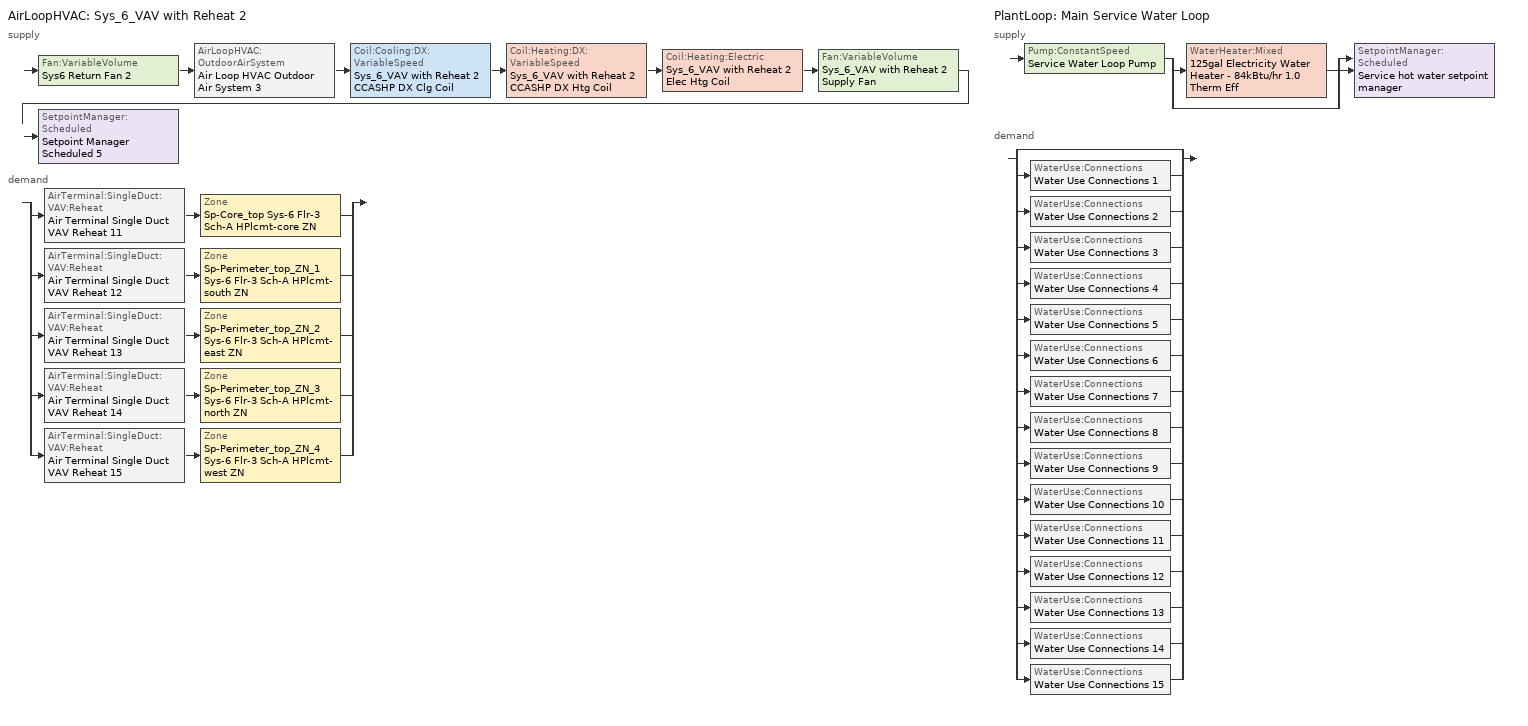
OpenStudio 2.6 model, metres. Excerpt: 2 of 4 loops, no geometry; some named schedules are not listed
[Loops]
AirLoopHVAC 'Sys_6_VAV with Reheat 2'
 supply: Fan:VariableVolume 'Sys6 Return Fan 2' > AirLoopHVAC:OutdoorAirSystem 'Air Loop HVAC Outdoor Air System 3' > Coil:Cooling:DX:VariableSpeed 'Sys_6_VAV with Reheat 2 CCASHP DX Clg Coil' > Coil:Heating:DX:VariableSpeed 'Sys_6_VAV with Reheat 2 CCASHP DX Htg Coil' > Coil:Heating:Electric 'Sys_6_VAV with Reheat 2 Elec Htg Coil' > Fan:VariableVolume 'Sys_6_VAV with Reheat 2 Supply Fan' > SetpointManager:Scheduled 'Setpoint Manager Scheduled 5'
 demand: split
  | AirTerminal:SingleDuct:VAV:Reheat 'Air Terminal Single Duct VAV Reheat 11' > Zone 'Sp-Core_top Sys-6 Flr-3 Sch-A HPlcmt-core ZN'
  | AirTerminal:SingleDuct:VAV:Reheat 'Air Terminal Single Duct VAV Reheat 12' > Zone 'Sp-Perimeter_top_ZN_1 Sys-6 Flr-3 Sch-A HPlcmt-south ZN'
  | AirTerminal:SingleDuct:VAV:Reheat 'Air Terminal Single Duct VAV Reheat 13' > Zone 'Sp-Perimeter_top_ZN_2 Sys-6 Flr-3 Sch-A HPlcmt-east ZN'
  | AirTerminal:SingleDuct:VAV:Reheat 'Air Terminal Single Duct VAV Reheat 14' > Zone 'Sp-Perimeter_top_ZN_3 Sys-6 Flr-3 Sch-A HPlcmt-north ZN'
  | AirTerminal:SingleDuct:VAV:Reheat 'Air Terminal Single Duct VAV Reheat 15' > Zone 'Sp-Perimeter_top_ZN_4 Sys-6 Flr-3 Sch-A HPlcmt-west ZN'
PlantLoop 'Main Service Water Loop'
 supply: Pump:ConstantSpeed 'Service Water Loop Pump' > split
  | WaterHeater:Mixed '125gal Electricity Water Heater - 84kBtu/hr 1.0 Therm Eff'
  | bypass
  join > SetpointManager:Scheduled 'Service hot water setpoint manager'
 demand: split
  | bypass
  | WaterUse:Connections 'Water Use Connections 1'
  | WaterUse:Connections 'Water Use Connections 2'
  | WaterUse:Connections 'Water Use Connections 3'
  | WaterUse:Connections 'Water Use Connections 4'
  | WaterUse:Connections 'Water Use Connections 5'
  | WaterUse:Connections 'Water Use Connections 6'
  | WaterUse:Connections 'Water Use Connections 7'
  | WaterUse:Connections 'Water Use Connections 8'
  | WaterUse:Connections 'Water Use Connections 9'
  | WaterUse:Connections 'Water Use Connections 10'
  | WaterUse:Connections 'Water Use Connections 11'
  | WaterUse:Connections 'Water Use Connections 12'
  | WaterUse:Connections 'Water Use Connections 13'
  | WaterUse:Connections 'Water Use Connections 14'
  | WaterUse:Connections 'Water Use Connections 15'
[Sizing:Zone] Zone Cooling Design Supply Air Temperature Input Method=SupplyAirTemperature; Zone Cooling Design Supply Air Temperature {C}=13; Zone Cooling Design Supply Air Temperature Difference {deltaC}=11.11; Zone Heating Design Supply Air Temperature Input Method=SupplyAirTemperature; Zone Heating Design Supply Air Temperature {C}=43; Zone Heating Design Supply Air Temperature Difference {deltaC}=11.11; Zone Cooling Design Supply Air Humidity Ratio {kg-H2O/kg-air}=0.0085; Zone Heating Design Supply Air Humidity Ratio {kg-H2O/kg-air}=0.008; Zone Heating Sizing Factor=1.3; Zone Cooling Sizing Factor=1.1; Cooling Design Air Flow Method=DesignDay; Heating Design Air Flow Method=DesignDay; Account for Dedicated Outdoor Air System=No; Dedicated Outdoor Air System Control Strategy=NeutralSupplyAir; Dedicated Outdoor Air Low Setpoint Temperature for Design {C}=autosize; Dedicated Outdoor Air High Setpoint Temperature for Design {C}=autosize
Sp-Perimeter_top_ZN_3 Sys-6 Flr-3 Sch-A HPlcmt-north ZN; Sp-Perimeter_top_ZN_2 Sys-6 Flr-3 Sch-A HPlcmt-east ZN; Sp-Perimeter_top_ZN_4 Sys-6 Flr-3 Sch-A HPlcmt-west ZN; Sp-Perimeter_top_ZN_1 Sys-6 Flr-3 Sch-A HPlcmt-south ZN; Sp-Core_top Sys-6 Flr-3 Sch-A HPlcmt-core ZN
[Zone equipment]
Sp-Perimeter_top_ZN_3 Sys-6 Flr-3 Sch-A HPlcmt-north ZN: Air Terminal Single Duct VAV Reheat 14, Sp-Perimeter_top_ZN_3 Sys-6 Flr-3 Sch-A HPlcmt-north ZN Elec Baseboard
Sp-Perimeter_top_ZN_2 Sys-6 Flr-3 Sch-A HPlcmt-east ZN: Air Terminal Single Duct VAV Reheat 13, Sp-Perimeter_top_ZN_2 Sys-6 Flr-3 Sch-A HPlcmt-east ZN Elec Baseboard
Sp-Perimeter_top_ZN_4 Sys-6 Flr-3 Sch-A HPlcmt-west ZN: Air Terminal Single Duct VAV Reheat 15, Sp-Perimeter_top_ZN_4 Sys-6 Flr-3 Sch-A HPlcmt-west ZN Elec Baseboard
Sp-Perimeter_top_ZN_1 Sys-6 Flr-3 Sch-A HPlcmt-south ZN: Air Terminal Single Duct VAV Reheat 12, Sp-Perimeter_top_ZN_1 Sys-6 Flr-3 Sch-A HPlcmt-south ZN Elec Baseboard
Sp-Core_top Sys-6 Flr-3 Sch-A HPlcmt-core ZN: Air Terminal Single Duct VAV Reheat 11, Sp-Core_top Sys-6 Flr-3 Sch-A HPlcmt-core ZN Elec Baseboard
[AirLoopHVAC]
Sys_6_VAV with Reheat 2: Availability Schedule=Sys_6_VAV with Reheat 2 Occ Sch; Design Supply Air Flow Rate {m3/s}=AutoSize
[Sizing:System]
Sys_6_VAV with Reheat 2: Type of Load to Size On=Sensible; Design Outdoor Air Flow Rate {m3/s}=Autosize; Minimum System Air Flow Ratio=0.3; Preheat Design Temperature {C}=7; Preheat Design Humidity Ratio {kg-H2O/kg-Air}=0.008; Precool Design Temperature {C}=12.8; Precool Design Humidity Ratio {kg-H2O/kg-Air}=0.008; Central Cooling Design Supply Air Temperature {C}=13; Central Heating Design Supply Air Temperature {C}=13.1; Sizing Option=NonCoincident; 100% Outdoor Air in Cooling=No; 100% Outdoor Air in Heating=No; Central Cooling Design Supply Air Humidity Ratio {kg-H2O/kg-Air}=0.0085; Central Heating Design Supply Air Humidity Ratio {kg-H2O/kg-Air}=0.008; Cooling Design Air Flow Method=DesignDay; Cooling Design Air Flow Rate {m3/s}=0; Heating Design Air Flow Method=DesignDay; Heating Design Air Flow Rate {m3/s}=0; System Outdoor Air Method=ZoneSum; Zone Maximum Outdoor Air Fraction=1; Cooling Supply Air Flow Rate Per Floor Area {m3/s-m2}=0.00996765; Cooling Fraction of Autosized Cooling Supply Air Flow Rate=1; Cooling Supply Air Flow Rate Per Unit Cooling Capacity {m3/s-W}=3.94755e-05; Heating Supply Air Flow Rate Per Floor Area {m3/s-m2}=0.00996765; Heating Fraction of Autosized Heating Supply Air Flow Rate=1; Heating Fraction of Autosized Cooling Supply Air Flow Rate=1; Heating Supply Air Flow Rate Per Unit Heating Capacity {m3/s-W}=3.15882e-05; Cooling Design Capacity Method=CoolingDesignCapacity; Cooling Design Capacity {W}=autosize; Cooling Design Capacity Per Floor Area {W/m2}=234.7; Fraction of Autosized Cooling Design Capacity=1; Heating Design Capacity Method=HeatingDesignCapacity; Heating Design Capacity {W}=autosize; Heating Design Capacity Per Floor Area {W/m2}=157; Fraction of Autosized Heating Design Capacity=1; Central Cooling Capacity Control Method=OnOff
[Fan:VariableVolume] Availability Schedule=Always On Discrete; Maximum Flow Rate {m3/s}=Autosize; Fan Power Minimum Flow Rate Input Method=Fraction; Fan Power Minimum Air Flow Rate {m3/s}=0; Motor In Airstream Fraction=1; Fan Power Coefficient 5=0
Name | Fan Efficiency | Pressure Rise {Pa} | Fan Power Minimum Flow Fraction | Motor Efficiency | Fan Power Coefficient 1 | Fan Power Coefficient 2 | Fan Power Coefficient 3 | Fan Power Coefficient 4
Sys6 Return Fan 2 | 0.299975 | 250 | 0.68 | 0.4615 | -2.4176 | 9.5874 | -11.559 | 5.4009
Sys_6_VAV with Reheat 2 Supply Fan | 0.549965 | 1000 | 0.5 | 0.8461 | -4.1457 | 16.803 | -19.471 | 7.8488
[Controller:OutdoorAir]
Controller Outdoor Air 3: Minimum Outdoor Air Flow Rate {m3/s}=autosize; Maximum Outdoor Air Flow Rate {m3/s}=Autosize; Economizer Control Type=DifferentialEnthalpy; Economizer Control Action Type=ModulateFlow; Lockout Type=NoLockout; Minimum Limit Type=FixedMinimum; Minimum Outdoor Air Schedule=Sys_6_VAV with Reheat 2 Occ Sch; Controller Mechanical Ventilation=Controller Mechanical Ventilation 3; High Humidity Control=No; Heat Recovery Bypass Control Type=BypassWhenWithinEconomizerLimits
[Controller:MechanicalVentilation]
Controller Mechanical Ventilation 3: Availability Schedule=Always On Discrete; System Outdoor Air Method=ZoneSum
[AirLoopHVAC:OutdoorAirSystem]
Air Loop HVAC Outdoor Air System 3: Controller=Controller Outdoor Air 3
[SetpointManager:Scheduled] Control Variable=Temperature
Name | Schedule
Setpoint Manager Scheduled 5 | Supply Air Temp 2
Service hot water setpoint manager | Service Water Loop Temp - 140F
[Coil:Heating:Electric] Availability Schedule=Always On Discrete
Coil Heating Electric 14; Coil Heating Electric 15; Coil Heating Electric 16; Coil Heating Electric 17; Coil Heating Electric 18; Sys_6_VAV with Reheat 2 Elec Htg Coil
[AirTerminal:SingleDuct:VAV:Reheat] Availability Schedule=Always On Discrete; Maximum Air Flow Rate {m3/s}=AutoSize; Zone Minimum Air Flow Input Method=Constant; Constant Minimum Air Flow Fraction=0.3; Maximum Hot Water or Steam Flow Rate {m3/s}=AutoSize; Minimum Hot Water or Steam Flow Rate {m3/s}=0; Convergence Tolerance=0.001; Damper Heating Action=Normal; Maximum Flow per Zone Floor Area During Reheat {m3/s-m2}=AutoSize; Maximum Flow Fraction During Reheat=0.5; Maximum Reheat Air Temperature {C}=43; Control For Outdoor Air=No
Name | Fixed Minimum Air Flow Rate {m3/s} | Reheat Coil
Air Terminal Single Duct VAV Reheat 11 | 1.96707 | Coil Heating Electric 14
Air Terminal Single Duct VAV Reheat 12 | 0.414676 | Coil Heating Electric 15
Air Terminal Single Duct VAV Reheat 13 | 0.262524 | Coil Heating Electric 16
Air Terminal Single Duct VAV Reheat 14 | 0.414676 | Coil Heating Electric 17
Air Terminal Single Duct VAV Reheat 15 | 0.262507 | Coil Heating Electric 18
[ZoneHVAC:Baseboard:Convective:Electric] Availability Schedule=Always On Discrete; Efficiency=1
Name | Nominal Capacity {W}
Sp-Core_top Sys-6 Flr-3 Sch-A HPlcmt-core ZN Elec Baseboard | 17522.5
Sp-Perimeter_top_ZN_1 Sys-6 Flr-3 Sch-A HPlcmt-south ZN Elec Baseboard; Sp-Perimeter_top_ZN_3 Sys-6 Flr-3 Sch-A HPlcmt-north ZN Elec Baseboard | 9455.01
Sp-Perimeter_top_ZN_2 Sys-6 Flr-3 Sch-A HPlcmt-east ZN Elec Baseboard | 6244.41
Sp-Perimeter_top_ZN_4 Sys-6 Flr-3 Sch-A HPlcmt-west ZN Elec Baseboard | 6196.12
[PlantLoop]
Main Service Water Loop: Glycol Concentration=0; Maximum Loop Temperature {C}=60; Minimum Loop Temperature {C}=10; Plant Loop Volume {m3}=Autocalculate; Load Distribution Scheme=Optimal
[Sizing:Plant]
Main Service Water Loop: Loop Type=Heating; Design Loop Exit Temperature {C}=60; Loop Design Temperature Difference {deltaC}=5; Sizing Option=NonCoincident; Zone Timesteps in Averaging Window=1; Coincident Sizing Factor Mode=None
[Pump:ConstantSpeed]
Service Water Loop Pump: Rated Flow Rate {m3/s}=autosize; Rated Pump Head {Pa}=83939.5; Rated Power Consumption {W}=autosize; Motor Efficiency=0.7; Fraction of Motor Inefficiencies to Fluid Stream=0; Pump Control Type=Intermittent; Design Power Sizing Method=PowerPerFlowPerPressure; Design Electric Power per Unit Flow Rate {W/(m3/s)}=348701.1; Design Shaft Power per Unit Flow Rate per Unit Head {W-s/m3-Pa}=1.28205
[WaterHeater:Mixed]
125gal Electricity Water Heater - 84kBtu/hr 1.0 Therm Eff: Tank Volume {m3}=0.471545; Setpoint Temperature Schedule=Service Water Loop Temp - 140F; Deadband Temperature Difference {deltaC}=2; Maximum Temperature Limit {C}=82.2222; Heater Control Type=Cycle; Heater Maximum Capacity {W}=24638.2; Heater Fuel Type=Electricity; Heater Thermal Efficiency=1; Off Cycle Parasitic Fuel Consumption Rate {W}=58.6905; Off Cycle Parasitic Fuel Type=Electricity; Off Cycle Parasitic Heat Fraction to Tank=0.8; On Cycle Parasitic Fuel Consumption Rate {W}=58.6905; On Cycle Parasitic Fuel Type=Electricity; On Cycle Parasitic Heat Fraction to Tank=0; Ambient Temperature Indicator=Schedule; Ambient Temperature Schedule=Water Heater Ambient Temp Schedule - 70F; Off Cycle Loss Coefficient to Ambient Temperature {W/K}=3.0946; On Cycle Loss Coefficient to Ambient Temperature {W/K}=3.0946; Use Side Effectiveness=1; Source Side Effectiveness=1; Use Side Design Flow Rate {m3/s}=autosize; Source Side Design Flow Rate {m3/s}=autosize; Indirect Water Heating Recovery Time {hr}=1.5; Source Side Flow Control Mode=IndirectHeatPrimarySetpoint
[WaterUse:Connections]
Name | Water Use Equipment Name 1
Water Use Connections 1 | Core_bottom Service Water Use 0.37gal/min
Water Use Connections 2 | Core_mid Service Water Use 0.37gal/min
Water Use Connections 3 | Core_top Service Water Use 0.37gal/min
Water Use Connections 4 | Perimeter_bot_zn_1 Service Water Use 0.08gal/min
Water Use Connections 5 | Perimeter_bot_zn_2 Service Water Use 0.05gal/min
Water Use Connections 6 | Perimeter_bot_zn_3 Service Water Use 0.08gal/min
Water Use Connections 7 | Perimeter_bot_zn_4 Service Water Use 0.05gal/min
Water Use Connections 8 | Perimeter_mid_zn_1 Service Water Use 0.08gal/min
Water Use Connections 9 | Perimeter_mid_zn_2 Service Water Use 0.05gal/min
Water Use Connections 10 | Perimeter_mid_zn_3 Service Water Use 0.08gal/min
Water Use Connections 11 | Perimeter_mid_zn_4 Service Water Use 0.05gal/min
Water Use Connections 12 | Perimeter_top_zn_1 Service Water Use 0.08gal/min
Water Use Connections 13 | Perimeter_top_zn_2 Service Water Use 0.05gal/min
Water Use Connections 14 | Perimeter_top_zn_3 Service Water Use 0.08gal/min
Water Use Connections 15 | Perimeter_top_zn_4 Service Water Use 0.05gal/min
[WaterUse:Equipment:Definition]
Name | Peak Flow Rate {m3/s} | Target Temperature Schedule | Sensible Fraction Schedule | Latent Fraction Schedule
Core_bottom Service Water Use Def 0.37gal/min | 2.35071e-05 | Schedule Ruleset 5 | Schedule Ruleset 3 | Schedule Ruleset 4
Core_mid Service Water Use Def 0.37gal/min | 2.35071e-05 | Schedule Ruleset 8 | Schedule Ruleset 6 | Schedule Ruleset 7
Core_top Service Water Use Def 0.37gal/min | 2.35071e-05 | Schedule Ruleset 11 | Schedule Ruleset 9 | Schedule Ruleset 10
Perimeter_bot_zn_1 Service Water Use Def 0.08gal/min | 4.9555e-06 | Schedule Ruleset 14 | Schedule Ruleset 12 | Schedule Ruleset 13
Perimeter_bot_zn_2 Service Water Use Def 0.05gal/min | 3.13724e-06 | Schedule Ruleset 17 | Schedule Ruleset 15 | Schedule Ruleset 16
Perimeter_bot_zn_3 Service Water Use Def 0.08gal/min | 4.9555e-06 | Schedule Ruleset 20 | Schedule Ruleset 18 | Schedule Ruleset 19
Perimeter_bot_zn_4 Service Water Use Def 0.05gal/min | 3.13703e-06 | Schedule Ruleset 23 | Schedule Ruleset 21 | Schedule Ruleset 22
Perimeter_mid_zn_1 Service Water Use Def 0.08gal/min | 4.9555e-06 | Schedule Ruleset 26 | Schedule Ruleset 24 | Schedule Ruleset 25
Perimeter_mid_zn_2 Service Water Use Def 0.05gal/min | 3.13724e-06 | Schedule Ruleset 29 | Schedule Ruleset 27 | Schedule Ruleset 28
Perimeter_mid_zn_3 Service Water Use Def 0.08gal/min | 4.9555e-06 | Schedule Ruleset 32 | Schedule Ruleset 30 | Schedule Ruleset 31
Perimeter_mid_zn_4 Service Water Use Def 0.05gal/min | 3.13703e-06 | Schedule Ruleset 35 | Schedule Ruleset 33 | Schedule Ruleset 34
Perimeter_top_zn_1 Service Water Use Def 0.08gal/min | 4.9555e-06 | Schedule Ruleset 38 | Schedule Ruleset 36 | Schedule Ruleset 37
Perimeter_top_zn_2 Service Water Use Def 0.05gal/min | 3.13724e-06 | Schedule Ruleset 41 | Schedule Ruleset 39 | Schedule Ruleset 40
Perimeter_top_zn_3 Service Water Use Def 0.08gal/min | 4.9555e-06 | Schedule Ruleset 44 | Schedule Ruleset 42 | Schedule Ruleset 43
Perimeter_top_zn_4 Service Water Use Def 0.05gal/min | 3.13703e-06 | Schedule Ruleset 47 | Schedule Ruleset 45 | Schedule Ruleset 46
[WaterUse:Equipment] Flow Rate Fraction Schedule=NECB-A-Service Water Heating
Name | Water Use Equipment Definition | Space
Core_bottom Service Water Use 0.37gal/min | Core_bottom Service Water Use Def 0.37gal/min | Core_bottom
Core_mid Service Water Use 0.37gal/min | Core_mid Service Water Use Def 0.37gal/min | Core_mid
Core_top Service Water Use 0.37gal/min | Core_top Service Water Use Def 0.37gal/min | Core_top
Perimeter_bot_zn_1 Service Water Use 0.08gal/min | Perimeter_bot_zn_1 Service Water Use Def 0.08gal/min | Perimeter_bot_ZN_1
Perimeter_bot_zn_2 Service Water Use 0.05gal/min | Perimeter_bot_zn_2 Service Water Use Def 0.05gal/min | Perimeter_bot_ZN_2
Perimeter_bot_zn_3 Service Water Use 0.08gal/min | Perimeter_bot_zn_3 Service Water Use Def 0.08gal/min | Perimeter_bot_ZN_3
Perimeter_bot_zn_4 Service Water Use 0.05gal/min | Perimeter_bot_zn_4 Service Water Use Def 0.05gal/min | Perimeter_bot_ZN_4
Perimeter_mid_zn_1 Service Water Use 0.08gal/min | Perimeter_mid_zn_1 Service Water Use Def 0.08gal/min | Perimeter_mid_ZN_1
Perimeter_mid_zn_2 Service Water Use 0.05gal/min | Perimeter_mid_zn_2 Service Water Use Def 0.05gal/min | Perimeter_mid_ZN_2
Perimeter_mid_zn_3 Service Water Use 0.08gal/min | Perimeter_mid_zn_3 Service Water Use Def 0.08gal/min | Perimeter_mid_ZN_3
Perimeter_mid_zn_4 Service Water Use 0.05gal/min | Perimeter_mid_zn_4 Service Water Use Def 0.05gal/min | Perimeter_mid_ZN_4
Perimeter_top_zn_1 Service Water Use 0.08gal/min | Perimeter_top_zn_1 Service Water Use Def 0.08gal/min | Perimeter_top_ZN_1
Perimeter_top_zn_2 Service Water Use 0.05gal/min | Perimeter_top_zn_2 Service Water Use Def 0.05gal/min | Perimeter_top_ZN_2
Perimeter_top_zn_3 Service Water Use 0.08gal/min | Perimeter_top_zn_3 Service Water Use Def 0.08gal/min | Perimeter_top_ZN_3
Perimeter_top_zn_4 Service Water Use 0.05gal/min | Perimeter_top_zn_4 Service Water Use Def 0.05gal/min | Perimeter_top_ZN_4
[Coil:Cooling:DX:VariableSpeed]
Sys_6_VAV with Reheat 2 CCASHP DX Clg Coil: Nominal Speed Level=1; Gross Rated Total Cooling Capacity At Selected Nominal Speed Level {W}=98233.6; Rated Air Flow Rate At Selected Nominal Speed Level {m3/s}=autosize; Nominal Time for Condensate to Begin Leaving the Coil {s}=0; Initial Moisture Evaporation Rate Divided by Steady-State AC Latent Capacity=0; Energy Part Load Fraction Curve=Mitsubishi Hyper Heating VRF CPLFFPLR curve; Condenser Type=AirCooled; Evaporative Condenser Pump Rated Power Consumption {W}=0; Crankcase Heater Capacity {W}=1e-06; Maximum Outdoor Dry-Bulb Temperature for Crankcase Heater Operation {C}=10; Basin Heater Capacity {W/K}=1e-06; Basin Heater Setpoint Temperature {C}=2
[Coil:Heating:DX:VariableSpeed]
Sys_6_VAV with Reheat 2 CCASHP DX Htg Coil: Nominal Speed Level=1; Rated Heating Capacity At Selected Nominal Speed Level {W}=98233.6; Rated Air Flow Rate At Selected Nominal Speed Level {m3/s}=autosize; Energy Part Load Fraction Curve=Mitsubishi Hyper Heating VRF HPLFFPLR curve; Minimum Outdoor Dry-Bulb Temperature for Compressor Operation {C}=-20; Maximum Outdoor Dry-Bulb Temperature for Defrost Operation {C}=5; Crankcase Heater Capacity {W}=1e-06; Maximum Outdoor Dry-Bulb Temperature for Crankcase Heater Operation {C}=10; Defrost Strategy=resistive; Defrost Control=timed; Defrost Time Period Fraction=0; Resistive Defrost Heater Capacity {W}=1e-06
[Schedule:Ruleset]
Supply Air Temp 2: Default Day Schedule=Supply Air Temp Default 2
Service Water Loop Temp - 140F: Default Day Schedule=Service Water Loop Temp - 140F Default
Water Heater Ambient Temp Schedule - 70F: Default Day Schedule=Water Heater Ambient Temp Schedule - 70F Default
Schedule Ruleset 3: Default Day Schedule=Schedule Day 7
Schedule Ruleset 4: Default Day Schedule=Schedule Day 8
Schedule Ruleset 5: Default Day Schedule=Schedule Day 9
NECB-A-Service Water Heating: Default Day Schedule=NECB-A-Service Water Heating Default
Schedule Ruleset 6: Default Day Schedule=Schedule Day 10
Schedule Ruleset 7: Default Day Schedule=Schedule Day 11
Schedule Ruleset 8: Default Day Schedule=Schedule Day 12
Schedule Ruleset 9: Default Day Schedule=Schedule Day 13
Schedule Ruleset 10: Default Day Schedule=Schedule Day 14
Schedule Ruleset 11: Default Day Schedule=Schedule Day 15
Schedule Ruleset 12: Default Day Schedule=Schedule Day 16
Schedule Ruleset 13: Default Day Schedule=Schedule Day 17
Schedule Ruleset 14: Default Day Schedule=Schedule Day 18
Schedule Ruleset 15: Default Day Schedule=Schedule Day 19
Schedule Ruleset 16: Default Day Schedule=Schedule Day 20
Schedule Ruleset 17: Default Day Schedule=Schedule Day 21
Schedule Ruleset 18: Default Day Schedule=Schedule Day 22
Schedule Ruleset 19: Default Day Schedule=Schedule Day 23
Schedule Ruleset 20: Default Day Schedule=Schedule Day 24
Schedule Ruleset 21: Default Day Schedule=Schedule Day 25
Schedule Ruleset 22: Default Day Schedule=Schedule Day 26
Schedule Ruleset 23: Default Day Schedule=Schedule Day 27
Schedule Ruleset 24: Default Day Schedule=Schedule Day 28
Schedule Ruleset 25: Default Day Schedule=Schedule Day 29
Schedule Ruleset 26: Default Day Schedule=Schedule Day 30
Schedule Ruleset 27: Default Day Schedule=Schedule Day 31
Schedule Ruleset 28: Default Day Schedule=Schedule Day 32
Schedule Ruleset 29: Default Day Schedule=Schedule Day 33
Schedule Ruleset 30: Default Day Schedule=Schedule Day 34
Schedule Ruleset 31: Default Day Schedule=Schedule Day 35
Schedule Ruleset 32: Default Day Schedule=Schedule Day 36
Schedule Ruleset 33: Default Day Schedule=Schedule Day 37
Schedule Ruleset 34: Default Day Schedule=Schedule Day 38
Schedule Ruleset 35: Default Day Schedule=Schedule Day 39
Sys_6_VAV with Reheat 2 Occ Sch: Default Day Schedule=Sys_6_VAV with Reheat 2 Occ Sch Default; Summer Design Day Schedule=Sys_6_VAV with Reheat 2 Occ Sch Summer Design Day; Winter Design Day Schedule=Sys_6_VAV with Reheat 2 Occ Sch Winter Design Day
[Schedule:Day]
Supply Air Temp Default 2: 24, 0, 13
Service Water Loop Temp - 140F Default: 24, 0, 60
Water Heater Ambient Temp Schedule - 70F Default: 24, 0, 21.1111
NECB-A-Service Water Heating Default: 7, 0, 0.05, 8, 0, 0.1, 10, 0, 0.5, 16, 0, 0.9, 17, 0, 0.7, 18, 0, 0.5, 19, 0, 0.3, 22, 0, 0.2, 24, 0, 0.05
Sys_6_VAV with Reheat 2 Occ Sch Default; Sys_6_VAV with Reheat 2 Occ Sch Winter Design Day; Sys_6_VAV with Reheat 2 Occ Sch Summer Design Day: 24, 0, 1
[Schedule:Rule] Date Specification Type=DateRange; Start Month=1; Start Day=1; End Month=12
Name | Schedule Ruleset | Rule Order | Day Schedule | Apply Monday | Apply Tuesday | Apply Wednesday | Apply Thursday | Apply Friday | End Day | Apply Saturday | Apply Sunday
Schedule Rule 17 | NECB-A-Service Water Heating | 2 | NECB-A-Service Water Heating Default|Wkdy Day | Yes | Yes | Yes | Yes | Yes | 31
Schedule Rule 18 | NECB-A-Service Water Heating | 1 | NECB-A-Service Water Heating Sat Day |  |  |  |  |  | 31 | Yes
Schedule Rule 19 | NECB-A-Service Water Heating | 0 | NECB-A-Service Water Heating Sun|Hol Day |  |  |  |  |  | 31 |  | Yes
Sys_6_VAV with Reheat 2 Occ Sch Monday Rule | Sys_6_VAV with Reheat 2 Occ Sch | 6 | Sys_6_VAV with Reheat 2 Occ Sch Monday | Yes |  |  |  |  | 25
Sys_6_VAV with Reheat 2 Occ Sch Tuesday Rule | Sys_6_VAV with Reheat 2 Occ Sch | 5 | Sys_6_VAV with Reheat 2 Occ Sch Tuesday |  | Yes |  |  |  | 26
Sys_6_VAV with Reheat 2 Occ Sch Wednesday Rule | Sys_6_VAV with Reheat 2 Occ Sch | 4 | Sys_6_VAV with Reheat 2 Occ Sch Wednesday |  |  | Yes |  |  | 27
Sys_6_VAV with Reheat 2 Occ Sch Thursday Rule | Sys_6_VAV with Reheat 2 Occ Sch | 3 | Sys_6_VAV with Reheat 2 Occ Sch Thursday |  |  |  | Yes |  | 28
Sys_6_VAV with Reheat 2 Occ Sch Friday Rule | Sys_6_VAV with Reheat 2 Occ Sch | 2 | Sys_6_VAV with Reheat 2 Occ Sch Friday |  |  |  |  | Yes | 29
Sys_6_VAV with Reheat 2 Occ Sch Saturday Rule | Sys_6_VAV with Reheat 2 Occ Sch | 1 | Sys_6_VAV with Reheat 2 Occ Sch Saturday |  |  |  |  |  | 30 | Yes
Sys_6_VAV with Reheat 2 Occ Sch Sunday Rule | Sys_6_VAV with Reheat 2 Occ Sch | 0 | Sys_6_VAV with Reheat 2 Occ Sch Sunday |  |  |  |  |  | 31 |  | Yes
[Schedule:Constant]
Always On Discrete: Value=1
[Table:MultiVariableLookup]
Mitsubishi Hyper Heating VRF CPLFFPLR curve: LinearInterpolationOfTable, 2, cubic, SingleLineIndependentVariableWithMatrix, 1, 0, 1, Dimensionless, Dimensionless, 1, 0.1, 0.865, 0.2, 0.88, 0.3, 0.895, 0.4, 0.91, 0.5, 1.154, 0.6, 1.144, 0.7, 1.119, 0.8, 1.087, 0.9, 1.052, 1, 1.015
Mitsubishi Hyper Heating VRF HPLFFPLR curve: LinearInterpolationOfTable, 2, cubic, SingleLineIndependentVariableWithMatrix, 1, 0, 1, Dimensionless, Dimensionless, 1, 0.1, 0.865, 0.2, 0.88, 0.3, 0.895, 0.4, 0.91, 0.5, 0.856226, 0.6, 0.918821, 0.7, 0.958967, 0.8, 0.983081, 0.9, 0.996186, 1, 1.00203
